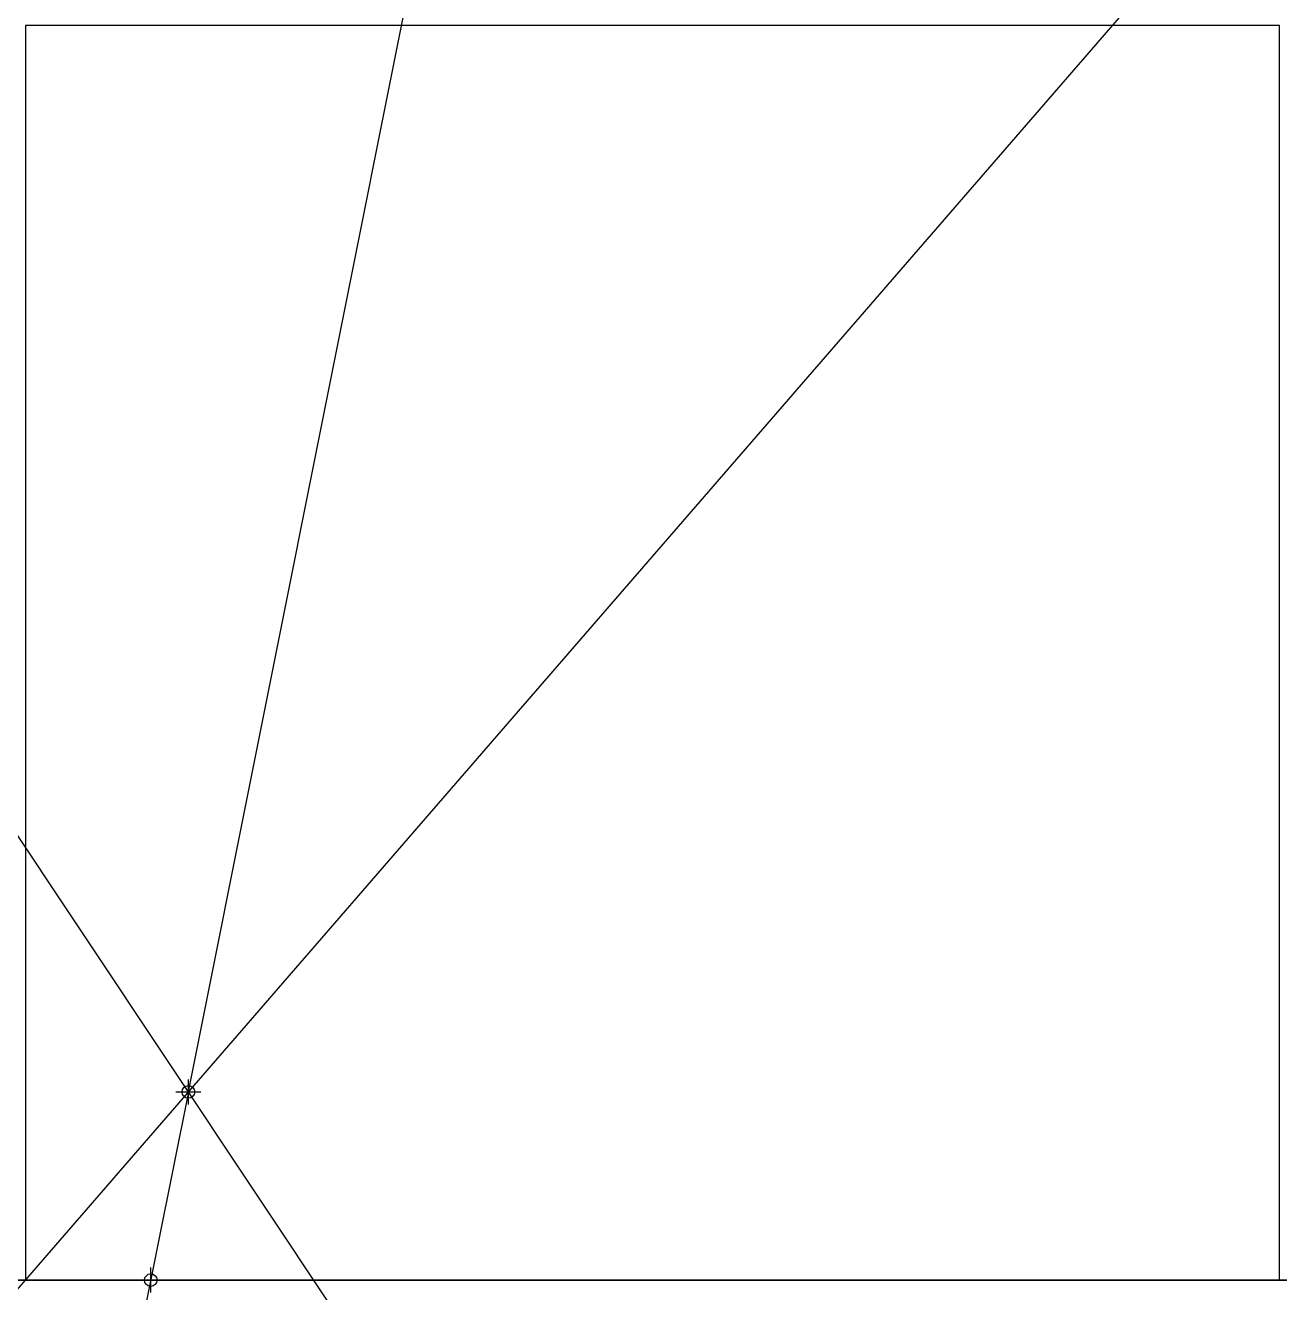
# Model space of a CAD drawing. Header units: millimetres. Extents: x 0 to 100, y -1 to 100.
import ezdxf

# ---------------------------------------------------------------- set-up
doc = ezdxf.new("R2010")
doc.units = ezdxf.units.MM
doc.header["$PDMODE"] = 34

msp = doc.modelspace()

# ---------------------------------------------------------------- linework, layer by layer
at = {"color": 3}
for p, q in [((100, 100), (0, 100)), ((0, 100), (0, 0)), ((100, 0), (100, 100)), ((0, 0), (100, 0))]:
    msp.add_line(p, q, dxfattribs=at)
at = {"color": 1}
for p, q in [((0, 0), (100, 0)), ((100, 0, 100), (0, 0, 100)), ((0, 0, 100), (0, 0)), ((100, 0), (100, 0, 100))]:
    msp.add_line(p, q, dxfattribs=at)
at = {"color": 6}
for direction in [(0.654931, 0.755689), (0.371391, 0, 0.928477)]:
    msp.add_xline((0, 0), direction, dxfattribs=at)
at = {"color": 4}
for direction in [(-0.5547, 0.83205), (-0.461353, 0, 0.887217)]:
    msp.add_xline((23, 0), direction, dxfattribs=at)
for direction in [(0.102359, 0.511793, -0.852989), (-0.102359, -0.511793, 0.852989)]:
    msp.add_ray((13, 15), direction)
for p in [(13, 15), (10, 0, 25)]:
    msp.add_point(p)

doc.saveas('drawing.dxf')
